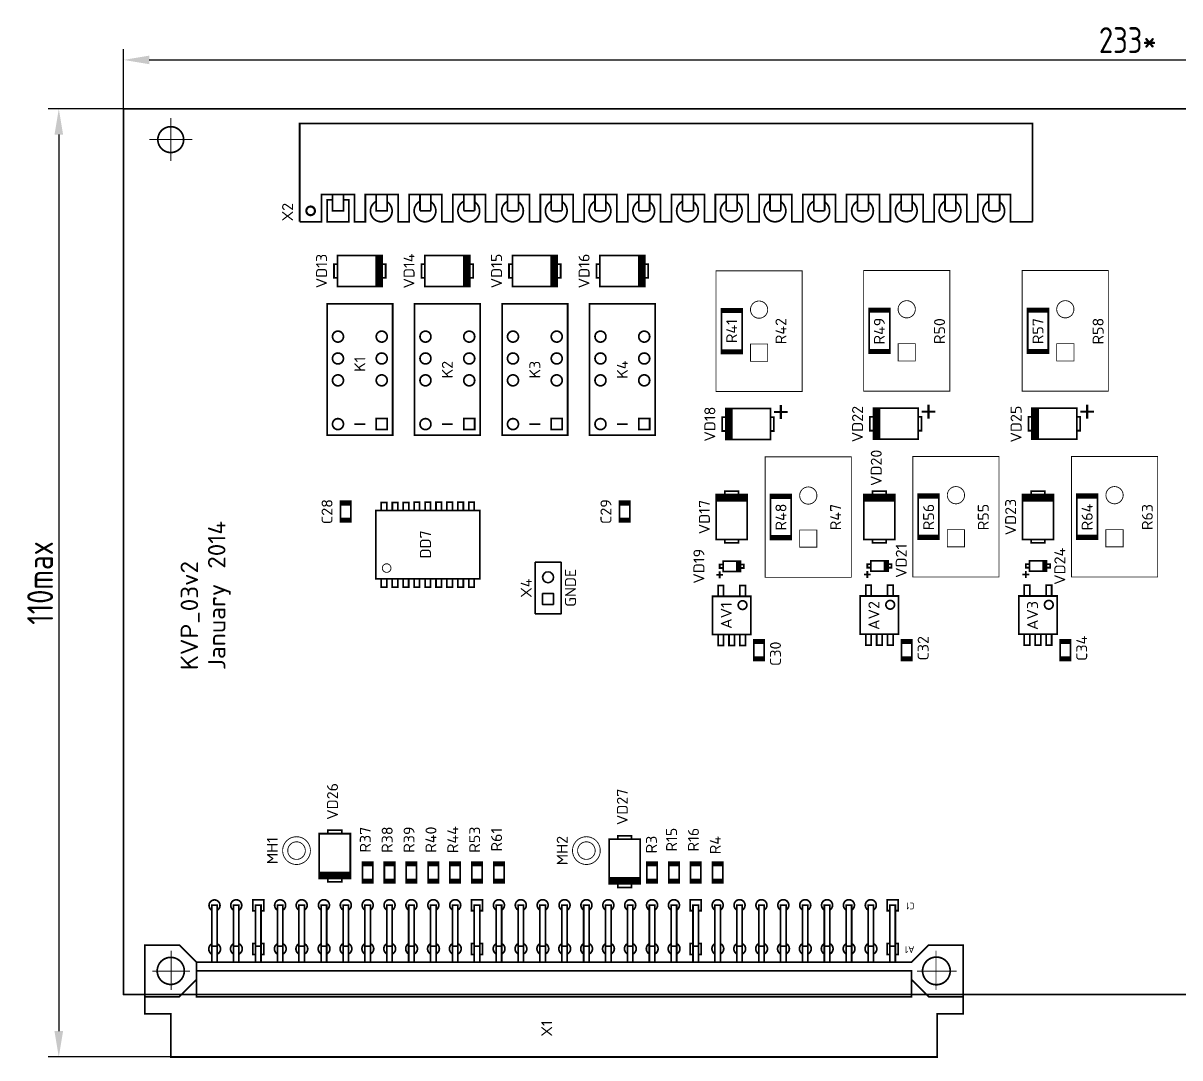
# Model space of a CAD drawing. Header units: millimetres. Extents: x 48 to 829, y 348 to 719.
# Drawn here: x 63.1 to 197.4, y 347.6 to 467.8 of the extents above; entities that cross this region are included whole.
import ezdxf
from ezdxf.enums import TextEntityAlignment as Align

# ---------------------------------------------------------------- set-up
doc = ezdxf.new("R2010")
doc.units = ezdxf.units.MM
doc.layers.add('BOARD', color=173, linetype='Continuous', lineweight=35)
doc.layers.add('TOP', color=7, linetype='Continuous', lineweight=35)
doc.layers.add('РАЗМЕРЫ', color=7, linetype='Continuous')
doc.styles.get("Standard").update_dxf_attribs({"font": 'txt.shx'})
doc.styles.add('ГОСТ 2.304', font='CS_Gost2304.shx')
doc.dimstyles.new('ЕСКД', dxfattribs={"dimscale": 0, "dimtxt": 3, "dimasz": 3, "dimexe": 1.25, "dimexo": 0, "dimtad": 1, "dimtoh": 1, "dimdec": 3, "dimrnd": 0.5, "dimtxsty": 'ГОСТ 2.304', "dimcen": 5, "dimadec": 3, "dimazin": 2, "dimtfac": 0.75, "dimtdec": 4, "dimtmove": 1, "dimatfit": 3, "dimfxl": 1, "dimtolj": 1, "dimarcsym": 0})

# ---------------------------------------------------------------- blocks, each defined once
blk = doc.blocks.new('*D46')
at = {"layer": 'Defpoints', "color": 0}
for p in [(308, 463.49), (74.75, 457.81), (308, 457.81)]:
    blk.add_point(p, dxfattribs=at)
at = {"layer": 'РАЗМЕРЫ', "color": 0, "lineweight": -2}
for p, q in [((74.75, 457.81), (74.75, 464.74)), ((308, 457.81), (308, 464.74)), ((77.75, 463.49), (305, 463.49))]:
    blk.add_line(p, q, dxfattribs=at)
at = {"layer": 'РАЗМЕРЫ', "color": 0}
for points in [[(77.75, 463.99), (77.75, 462.99), (74.75, 463.49)], [(305, 462.99), (305, 463.99), (308, 463.49)]]:
    blk.add_solid(points, dxfattribs=at)
at = {"layer": 'РАЗМЕРЫ', "color": 0, "insert": (191.37, 465.79), "char_height": 3, "attachment_point": 5, "style": 'ГОСТ 2.304'}
blk.add_mtext('\\A1;233*', dxfattribs=at)
blk = doc.blocks.new('*D50')
at = {"layer": 'Defpoints', "color": 0}
for p in [(74.75, 457.81), (67.25, 347.7), (80.25, 347.7)]:
    blk.add_point(p, dxfattribs=at)
at = {"layer": 'РАЗМЕРЫ', "color": 0, "lineweight": -2}
for p, q in [((74.75, 457.81), (66, 457.81)), ((67.25, 454.81), (67.25, 350.7)), ((80.25, 347.7), (66, 347.7))]:
    blk.add_line(p, q, dxfattribs=at)
at = {"layer": 'РАЗМЕРЫ', "color": 0}
for points in [[(67.75, 454.81), (66.75, 454.81), (67.25, 457.81)], [(66.75, 350.7), (67.75, 350.7), (67.25, 347.7)]]:
    blk.add_solid(points, dxfattribs=at)
at = {"layer": 'РАЗМЕРЫ', "color": 0, "insert": (65.08, 402.75), "char_height": 3, "attachment_point": 5, "rotation": 90, "style": 'ГОСТ 2.304'}
blk.add_mtext('\\A1;110max', dxfattribs=at)

msp = doc.modelspace()

# ---------------------------------------------------------------- linework, layer by layer
at = {"layer": 'BOARD'}
msp.add_lwpolyline([(308, 354.936), (74.75, 354.936), (74.75, 457.806), (308, 457.806)], close=True, dxfattribs=at)
at = {"layer": 'TOP'}
for points, const_width in [([(80.25, 451.736), (80.25, 456.736)], 0.1), ([(95.221, 444.691), (95.221, 456.121), (180.311, 456.121), (180.311, 444.691)], 0.2), ([(77.75, 454.236), (82.75, 454.236)], 0.1), ([(180.311, 444.691), (177.771, 444.691), (177.771, 447.866), (173.961, 447.866), (173.961, 444.691), (172.691, 444.691), (172.691, 447.866), (168.881, 447.866), (168.881, 444.691), (167.611, 444.691), (167.611, 447.866), (163.801, 447.866), (163.801, 444.691), (162.531, 444.691), (162.531, 447.866), (158.721, 447.866), (158.721, 444.691), (157.451, 444.691), (157.451, 447.866), (153.641, 447.866), (153.641, 444.691), (152.371, 444.691), (152.371, 447.866), (148.561, 447.866), (148.561, 444.691), (147.291, 444.691), (147.291, 447.866), (143.481, 447.866), (143.481, 444.691), (142.211, 444.691), (142.211, 447.866), (138.401, 447.866), (138.401, 444.691), (137.131, 444.691), (137.131, 447.866), (133.321, 447.866), (133.321, 444.691), (132.051, 444.691), (132.051, 447.866), (128.241, 447.866), (128.241, 444.691), (126.971, 444.691), (126.971, 447.866), (123.161, 447.866), (123.161, 444.691), (121.891, 444.691), (121.891, 447.866), (118.081, 447.866), (118.081, 444.691), (116.811, 444.691), (116.811, 447.866), (113.001, 447.866), (113.001, 444.691), (111.731, 444.691), (111.731, 447.866), (107.921, 447.866), (107.921, 444.691), (106.651, 444.691), (106.651, 447.866), (102.841, 447.866), (102.841, 444.691), (101.571, 444.691), (101.571, 447.866), (97.761, 447.866), (97.761, 444.691), (95.221, 444.691)], 0.2), ([(100.301, 447.231), (100.936, 447.231), (100.936, 444.691), (98.396, 444.691), (98.396, 447.231), (99.031, 447.231)], 0.2), ([(99.031, 447.866), (99.031, 445.961), (100.301, 445.961), (100.301, 447.866)], 0.2), ([(104.111, 447.866), (104.111, 445.961), (105.381, 445.961), (105.381, 447.866)], 0.2), ([(109.188, 447.869), (109.188, 445.964)], 0.2), ([(110.458, 445.964), (110.458, 447.869)], 0.2), ([(114.268, 447.869), (114.268, 445.964)], 0.2), ([(115.538, 445.964), (115.538, 447.869)], 0.2), ([(119.348, 447.869), (119.348, 445.964)], 0.2), ([(120.618, 445.964), (120.618, 447.869)], 0.2), ([(124.428, 447.869), (124.428, 445.964)], 0.2), ([(125.698, 445.964), (125.698, 447.869)], 0.2), ([(129.508, 447.869), (129.508, 445.964)], 0.2), ([(130.778, 445.964), (130.778, 447.869)], 0.2), ([(134.588, 447.869), (134.588, 445.964)], 0.2), ([(135.858, 445.964), (135.858, 447.869)], 0.2), ([(139.668, 447.869), (139.668, 445.964)], 0.2), ([(140.938, 445.964), (140.938, 447.869)], 0.2), ([(144.748, 447.869), (144.748, 445.964)], 0.2), ([(146.018, 445.964), (146.018, 447.869)], 0.2), ([(149.828, 447.869), (149.828, 445.964)], 0.2), ([(151.098, 445.964), (151.098, 447.869)], 0.2), ([(154.908, 447.869), (154.908, 445.964)], 0.2), ([(156.178, 445.964), (156.178, 447.869)], 0.2), ([(159.988, 447.869), (159.988, 445.964)], 0.2), ([(161.258, 445.964), (161.258, 447.869)], 0.2), ([(165.068, 447.869), (165.068, 445.964)], 0.2), ([(166.338, 445.964), (166.338, 447.869)], 0.2), ([(170.148, 447.869), (170.148, 445.964)], 0.2), ([(171.418, 445.964), (171.418, 447.869)], 0.2), ([(175.228, 447.869), (175.228, 445.964)], 0.2), ([(176.498, 445.964), (176.498, 447.869)], 0.2), ([(109.188, 445.964), (110.458, 445.964)], 0.2), ([(114.268, 445.964), (115.538, 445.964)], 0.2), ([(119.348, 445.964), (120.618, 445.964)], 0.2), ([(124.428, 445.964), (125.698, 445.964)], 0.2), ([(129.508, 445.964), (130.778, 445.964)], 0.2), ([(134.588, 445.964), (135.858, 445.964)], 0.2), ([(139.668, 445.964), (140.938, 445.964)], 0.2), ([(144.748, 445.964), (146.018, 445.964)], 0.2), ([(149.828, 445.964), (151.098, 445.964)], 0.2), ([(154.908, 445.964), (156.178, 445.964)], 0.2), ([(159.988, 445.964), (161.258, 445.964)], 0.2), ([(165.068, 445.964), (166.338, 445.964)], 0.2), ([(170.148, 445.964), (171.418, 445.964)], 0.2), ([(175.228, 445.964), (176.498, 445.964)], 0.2), ([(104.806, 440.778), (104.806, 437.174), (99.606, 437.174), (99.606, 440.778), (104.806, 440.778)], 0.2), ([(104.106, 440.778), (104.106, 437.174)], 0.2), ([(104.206, 440.778), (104.206, 437.174)], 0.2), ([(104.306, 440.778), (104.306, 437.174)], 0.2), ([(104.406, 440.778), (104.406, 437.174)], 0.2), ([(104.506, 440.778), (104.506, 437.174)], 0.2), ([(104.606, 440.778), (104.606, 437.174)], 0.2), ([(104.706, 440.778), (104.706, 437.174)], 0.2), ([(114.966, 440.778), (114.966, 437.174), (109.766, 437.174), (109.766, 440.778), (114.966, 440.778)], 0.2), ([(114.266, 440.778), (114.266, 437.174)], 0.2), ([(114.366, 440.778), (114.366, 437.174)], 0.2), ([(114.466, 440.778), (114.466, 437.174)], 0.2), ([(114.566, 440.778), (114.566, 437.174)], 0.2), ([(114.666, 440.778), (114.666, 437.174)], 0.2), ([(114.766, 440.778), (114.766, 437.174)], 0.2), ([(114.866, 440.778), (114.866, 437.174)], 0.2), ([(125.126, 440.778), (125.126, 437.174), (119.926, 437.174), (119.926, 440.778), (125.126, 440.778)], 0.2), ([(124.426, 440.778), (124.426, 437.174)], 0.2), ([(124.526, 440.778), (124.526, 437.174)], 0.2), ([(124.626, 440.778), (124.626, 437.174)], 0.2), ([(124.726, 440.778), (124.726, 437.174)], 0.2), ([(124.826, 440.778), (124.826, 437.174)], 0.2), ([(124.926, 440.778), (124.926, 437.174)], 0.2), ([(125.026, 440.778), (125.026, 437.174)], 0.2), ([(135.286, 440.778), (135.286, 437.174), (130.086, 437.174), (130.086, 440.778), (135.286, 440.778)], 0.2), ([(134.586, 440.778), (134.586, 437.174)], 0.2), ([(134.686, 440.778), (134.686, 437.174)], 0.2), ([(134.786, 440.778), (134.786, 437.174)], 0.2), ([(134.886, 440.778), (134.886, 437.174)], 0.2), ([(134.986, 440.778), (134.986, 437.174)], 0.2), ([(135.086, 440.778), (135.086, 437.174)], 0.2), ([(135.186, 440.778), (135.186, 437.174)], 0.2), ([(99.606, 438.176), (99.206, 438.176), (99.206, 439.776), (99.606, 439.776)], 0.2), ([(104.806, 438.176), (105.206, 438.176), (105.206, 439.776), (104.606, 439.776)], 0.2), ([(109.766, 438.176), (109.366, 438.176), (109.366, 439.776), (109.766, 439.776)], 0.2), ([(114.966, 438.176), (115.366, 438.176), (115.366, 439.776), (114.766, 439.776)], 0.2), ([(119.926, 438.176), (119.526, 438.176), (119.526, 439.776), (119.926, 439.776)], 0.2), ([(125.126, 438.176), (125.526, 438.176), (125.526, 439.776), (124.926, 439.776)], 0.2), ([(130.086, 438.176), (129.686, 438.176), (129.686, 439.776), (130.086, 439.776)], 0.2), ([(135.286, 438.176), (135.686, 438.176), (135.686, 439.776), (135.086, 439.776)], 0.2), ([(143.561, 424.991), (143.561, 438.991), (153.561, 438.991), (153.561, 424.991), (143.561, 424.991)], 0.1), ([(160.706, 425.031), (160.706, 439.031), (170.706, 439.031), (170.706, 425.031), (160.706, 425.031)], 0.1), ([(179.121, 425.031), (179.121, 439.031), (189.121, 439.031), (189.121, 425.031), (179.121, 425.031)], 0.1), ([(106.016, 419.926), (98.396, 419.926), (98.396, 435.166), (106.016, 435.166), (106.016, 419.926)], 0.2), ([(116.176, 419.926), (108.556, 419.926), (108.556, 435.166), (116.176, 435.166), (116.176, 419.926)], 0.2), ([(126.336, 419.926), (118.716, 419.926), (118.716, 435.166), (126.336, 435.166), (126.336, 419.926)], 0.2), ([(136.496, 419.926), (128.876, 419.926), (128.876, 435.166), (136.496, 435.166), (136.496, 419.926)], 0.2), ([(146.586, 434.591), (144.186, 434.591), (144.186, 429.391), (146.586, 429.391), (146.586, 434.591)], 0.2), ([(144.186, 434.391), (146.586, 434.391)], 0.2), ([(144.186, 434.191), (146.586, 434.191)], 0.2), ([(163.731, 434.631), (161.331, 434.631), (161.331, 429.431), (163.731, 429.431), (163.731, 434.631)], 0.2), ([(161.331, 434.431), (163.731, 434.431)], 0.2), ([(161.331, 434.231), (163.731, 434.231)], 0.2), ([(182.146, 434.631), (179.746, 434.631), (179.746, 429.431), (182.146, 429.431), (182.146, 434.631)], 0.2), ([(179.746, 434.431), (182.146, 434.431)], 0.2), ([(179.746, 434.231), (182.146, 434.231)], 0.2), ([(144.186, 429.791), (146.586, 429.791)], 0.2), ([(147.561, 428.491), (147.561, 430.491), (149.561, 430.491), (149.561, 428.491), (147.561, 428.491)], 0.1), ([(161.331, 429.831), (163.731, 429.831)], 0.2), ([(164.706, 428.531), (164.706, 430.531), (166.706, 430.531), (166.706, 428.531), (164.706, 428.531)], 0.1), ([(179.746, 429.831), (182.146, 429.831)], 0.2), ([(183.121, 428.531), (183.121, 430.531), (185.121, 430.531), (185.121, 428.531), (183.121, 428.531)], 0.1), ([(144.186, 429.591), (146.586, 429.591)], 0.2), ([(161.331, 429.631), (163.731, 429.631)], 0.2), ([(179.746, 429.631), (182.146, 429.631)], 0.2), ([(144.691, 419.394), (144.691, 422.998), (149.891, 422.998), (149.891, 419.394), (144.691, 419.394)], 0.2), ([(144.791, 419.394), (144.791, 422.998)], 0.2), ([(144.891, 419.394), (144.891, 422.998)], 0.2), ([(144.991, 419.394), (144.991, 422.998)], 0.2), ([(145.091, 419.394), (145.091, 422.998)], 0.2), ([(145.191, 419.394), (145.191, 422.998)], 0.2), ([(145.291, 419.394), (145.291, 422.998)], 0.2), ([(145.391, 419.394), (145.391, 422.998)], 0.2), ([(151.091, 423.396), (151.091, 421.796)], 0.25), ([(161.836, 419.434), (161.836, 423.038), (167.036, 423.038), (167.036, 419.434), (161.836, 419.434)], 0.2), ([(161.936, 419.434), (161.936, 423.038)], 0.2), ([(162.036, 419.434), (162.036, 423.038)], 0.2), ([(162.136, 419.434), (162.136, 423.038)], 0.2), ([(162.236, 419.434), (162.236, 423.038)], 0.2), ([(162.336, 419.434), (162.336, 423.038)], 0.2), ([(162.436, 419.434), (162.436, 423.038)], 0.2), ([(162.536, 419.434), (162.536, 423.038)], 0.2), ([(168.236, 423.436), (168.236, 421.836)], 0.25), ([(180.251, 419.434), (180.251, 423.038), (185.451, 423.038), (185.451, 419.434), (180.251, 419.434)], 0.2), ([(180.351, 419.434), (180.351, 423.038)], 0.2), ([(180.451, 419.434), (180.451, 423.038)], 0.2), ([(180.551, 419.434), (180.551, 423.038)], 0.2), ([(180.651, 419.434), (180.651, 423.038)], 0.2), ([(180.751, 419.434), (180.751, 423.038)], 0.2), ([(180.851, 419.434), (180.851, 423.038)], 0.2), ([(180.951, 419.434), (180.951, 423.038)], 0.2), ([(186.651, 423.436), (186.651, 421.836)], 0.25), ([(105.381, 420.561), (104.111, 420.561), (104.111, 421.831), (105.381, 421.831), (105.381, 420.561)], 0.2), ([(115.541, 420.561), (114.271, 420.561), (114.271, 421.831), (115.541, 421.831), (115.541, 420.561)], 0.2), ([(125.701, 420.561), (124.431, 420.561), (124.431, 421.831), (125.701, 421.831), (125.701, 420.561)], 0.2), ([(135.861, 420.561), (134.591, 420.561), (134.591, 421.831), (135.861, 421.831), (135.861, 420.561)], 0.2), ([(144.691, 421.996), (144.291, 421.996), (144.291, 420.396), (144.691, 420.396)], 0.2), ([(149.891, 421.996), (150.291, 421.996), (150.291, 420.396), (149.891, 420.396)], 0.2), ([(150.291, 422.596), (151.891, 422.596)], 0.25), ([(161.836, 422.036), (161.436, 422.036), (161.436, 420.436), (161.836, 420.436)], 0.2), ([(167.036, 422.036), (167.436, 422.036), (167.436, 420.436), (167.036, 420.436)], 0.2), ([(167.436, 422.636), (169.036, 422.636)], 0.25), ([(180.251, 422.036), (179.851, 422.036), (179.851, 420.436), (180.251, 420.436)], 0.2), ([(185.451, 422.036), (185.851, 422.036), (185.851, 420.436), (185.451, 420.436)], 0.2), ([(185.851, 422.636), (187.451, 422.636)], 0.25), ([(102.841, 421.196), (101.571, 421.196)], 0.2), ([(113.001, 421.196), (111.731, 421.196)], 0.2), ([(123.161, 421.196), (121.891, 421.196)], 0.2), ([(133.321, 421.196), (132.051, 421.196)], 0.2), ([(149.276, 403.401), (149.276, 417.401), (159.276, 417.401), (159.276, 403.401), (149.276, 403.401)], 0.1), ([(166.421, 403.441), (166.421, 417.441), (176.421, 417.441), (176.421, 403.441), (166.421, 403.441)], 0.1), ([(184.836, 403.441), (184.836, 417.441), (194.836, 417.441), (194.836, 403.441), (184.836, 403.441)], 0.1), ([(143.584, 413.001), (147.188, 413.001), (147.188, 407.801), (143.584, 407.801), (143.584, 413.001)], 0.2), ([(143.584, 412.901), (147.188, 412.901)], 0.2), ([(143.584, 412.801), (147.188, 412.801)], 0.2), ([(143.584, 412.701), (147.188, 412.701)], 0.2), ([(143.584, 412.601), (147.188, 412.601)], 0.2), ([(143.584, 412.501), (147.188, 412.501)], 0.2), ([(143.584, 412.401), (147.188, 412.401)], 0.2), ([(143.584, 412.301), (147.188, 412.301)], 0.2), ([(146.186, 413.001), (146.186, 413.401), (144.586, 413.401), (144.586, 412.801)], 0.2), ([(152.301, 413.001), (149.901, 413.001), (149.901, 407.801), (152.301, 407.801), (152.301, 413.001)], 0.2), ([(149.901, 412.801), (152.301, 412.801)], 0.2), ([(149.901, 412.601), (152.301, 412.601)], 0.2), ([(160.729, 413.001), (164.333, 413.001), (164.333, 407.801), (160.729, 407.801), (160.729, 413.001)], 0.2), ([(160.729, 412.901), (164.333, 412.901)], 0.2), ([(160.729, 412.801), (164.333, 412.801)], 0.2), ([(160.729, 412.701), (164.333, 412.701)], 0.2), ([(160.729, 412.601), (164.333, 412.601)], 0.2), ([(160.729, 412.501), (164.333, 412.501)], 0.2), ([(160.729, 412.401), (164.333, 412.401)], 0.2), ([(160.729, 412.301), (164.333, 412.301)], 0.2), ([(163.331, 413.001), (163.331, 413.401), (161.731, 413.401), (161.731, 412.801)], 0.2), ([(169.446, 413.041), (167.046, 413.041), (167.046, 407.841), (169.446, 407.841), (169.446, 413.041)], 0.2), ([(167.046, 412.841), (169.446, 412.841)], 0.2), ([(167.046, 412.641), (169.446, 412.641)], 0.2), ([(179.144, 413.001), (182.748, 413.001), (182.748, 407.801), (179.144, 407.801), (179.144, 413.001)], 0.2), ([(179.144, 412.901), (182.748, 412.901)], 0.2), ([(179.144, 412.801), (182.748, 412.801)], 0.2), ([(179.144, 412.701), (182.748, 412.701)], 0.2), ([(179.144, 412.601), (182.748, 412.601)], 0.2), ([(179.144, 412.501), (182.748, 412.501)], 0.2), ([(179.144, 412.401), (182.748, 412.401)], 0.2), ([(179.144, 412.301), (182.748, 412.301)], 0.2), ([(181.746, 413.001), (181.746, 413.401), (180.146, 413.401), (180.146, 412.801)], 0.2), ([(187.861, 413.041), (185.461, 413.041), (185.461, 407.841), (187.861, 407.841), (187.861, 413.041)], 0.2), ([(185.461, 412.841), (187.861, 412.841)], 0.2), ([(185.461, 412.641), (187.861, 412.641)], 0.2), ([(99.97, 412.236), (101.17, 412.236), (101.17, 409.836), (99.97, 409.836), (99.97, 412.236)], 0.2), ([(101.17, 412.036), (99.97, 412.036)], 0.2), ([(99.97, 411.836), (101.17, 411.836)], 0.2), ([(105.333, 403.211), (105.333, 402.258), (104.697, 402.258), (104.697, 403.211), (104.063, 403.211), (104.063, 411.148), (116.127, 411.148), (116.127, 403.211), (104.063, 403.211)], 0.2), ([(104.697, 411.148), (104.697, 412.101), (105.333, 412.101), (105.333, 411.148)], 0.2), ([(105.978, 411.154), (105.978, 412.107), (106.613, 412.107), (106.613, 411.154)], 0.2), ([(107.248, 411.154), (107.248, 412.107), (107.883, 412.107), (107.883, 411.154)], 0.2), ([(108.509, 411.165), (108.509, 412.118), (109.145, 412.118), (109.145, 411.165)], 0.2), ([(109.779, 411.165), (109.779, 412.118), (110.415, 412.118), (110.415, 411.165)], 0.2), ([(111.049, 411.165), (111.049, 412.118), (111.685, 412.118), (111.685, 411.165)], 0.2), ([(112.319, 411.165), (112.319, 412.118), (112.955, 412.118), (112.955, 411.165)], 0.2), ([(113.589, 411.165), (113.589, 412.118), (114.225, 412.118), (114.225, 411.165)], 0.2), ([(114.859, 411.165), (114.859, 412.118), (115.495, 412.118), (115.495, 411.165)], 0.2), ([(132.355, 412.236), (133.555, 412.236), (133.555, 409.836), (132.355, 409.836), (132.355, 412.236)], 0.2), ([(133.555, 412.036), (132.355, 412.036)], 0.2), ([(132.355, 411.836), (133.555, 411.836)], 0.2), ([(101.17, 410.236), (99.97, 410.236)], 0.2), ([(101.17, 410.036), (99.97, 410.036)], 0.2), ([(133.555, 410.236), (132.355, 410.236)], 0.2), ([(133.555, 410.036), (132.355, 410.036)], 0.2), ([(153.276, 406.901), (153.276, 408.901), (155.276, 408.901), (155.276, 406.901), (153.276, 406.901)], 0.1), ([(167.046, 408.241), (169.446, 408.241)], 0.2), ([(170.421, 406.941), (170.421, 408.941), (172.421, 408.941), (172.421, 406.941), (170.421, 406.941)], 0.1), ([(185.461, 408.241), (187.861, 408.241)], 0.2), ([(188.836, 406.941), (188.836, 408.941), (190.836, 408.941), (190.836, 406.941), (188.836, 406.941)], 0.1), ([(146.186, 407.801), (146.186, 407.401), (144.586, 407.401), (144.586, 407.801)], 0.2), ([(149.901, 408.201), (152.301, 408.201)], 0.2), ([(149.901, 408.001), (152.301, 408.001)], 0.2), ([(163.331, 407.801), (163.331, 407.401), (161.731, 407.401), (161.731, 407.801)], 0.2), ([(167.046, 408.041), (169.446, 408.041)], 0.2), ([(181.746, 407.801), (181.746, 407.401), (180.146, 407.401), (180.146, 407.801)], 0.2), ([(185.461, 408.041), (187.861, 408.041)], 0.2), ([(144.386, 404.486), (143.986, 404.486), (143.986, 404.886), (144.386, 404.886)], 0.2), ([(146.386, 405.286), (146.386, 404.086), (144.386, 404.086), (144.386, 405.286), (146.386, 405.286)], 0.2), ([(145.986, 404.086), (145.986, 405.286)], 0.2), ([(146.186, 404.086), (146.186, 405.286)], 0.2), ([(146.386, 404.486), (146.786, 404.486), (146.786, 404.886), (146.386, 404.886)], 0.2), ([(161.531, 404.526), (161.131, 404.526), (161.131, 404.926), (161.531, 404.926)], 0.2), ([(163.531, 405.326), (163.531, 404.126), (161.531, 404.126), (161.531, 405.326), (163.531, 405.326)], 0.2), ([(163.131, 404.126), (163.131, 405.326)], 0.2), ([(163.331, 404.126), (163.331, 405.326)], 0.2), ([(163.531, 404.526), (163.931, 404.526), (163.931, 404.926), (163.531, 404.926)], 0.2), ([(179.946, 404.526), (179.546, 404.526), (179.546, 404.926), (179.946, 404.926)], 0.2), ([(181.946, 405.326), (181.946, 404.126), (179.946, 404.126), (179.946, 405.326), (181.946, 405.326)], 0.2), ([(181.546, 404.126), (181.546, 405.326)], 0.2), ([(181.746, 404.126), (181.746, 405.326)], 0.2), ([(181.946, 404.526), (182.346, 404.526), (182.346, 404.926), (181.946, 404.926)], 0.2), ([(105.967, 403.211), (105.967, 402.258), (106.603, 402.258), (106.603, 403.211)], 0.2), ([(107.237, 403.211), (107.237, 402.258), (107.873, 402.258), (107.873, 403.211)], 0.2), ([(108.507, 403.211), (108.507, 402.258), (109.143, 402.258), (109.143, 403.211)], 0.2), ([(109.777, 403.211), (109.777, 402.258), (110.413, 402.258), (110.413, 403.211)], 0.2), ([(111.047, 403.211), (111.047, 402.258), (111.683, 402.258), (111.683, 403.211)], 0.2), ([(112.317, 403.211), (112.317, 402.258), (112.953, 402.258), (112.953, 403.211)], 0.2), ([(113.587, 403.211), (113.587, 402.258), (114.223, 402.258), (114.223, 403.211)], 0.2), ([(114.857, 403.211), (114.857, 402.258), (115.493, 402.258), (115.493, 403.211)], 0.2), ([(143.586, 403.686), (144.386, 403.686)], 0.2), ([(143.986, 403.286), (143.986, 404.086)], 0.2), ([(160.731, 403.726), (161.531, 403.726)], 0.2), ([(161.131, 403.326), (161.131, 404.126)], 0.2), ([(179.146, 403.726), (179.946, 403.726)], 0.2), ([(179.546, 403.326), (179.546, 404.126)], 0.2), ([(144.434, 401.193), (144.434, 402.463), (143.798, 402.463), (143.798, 401.193)], 0.2), ([(146.974, 401.193), (146.974, 402.463), (146.338, 402.463), (146.338, 401.193)], 0.2), ([(161.579, 401.233), (161.579, 402.503), (160.943, 402.503), (160.943, 401.233)], 0.2), ([(164.119, 401.233), (164.119, 402.503), (163.483, 402.503), (163.483, 401.233)], 0.2), ([(179.994, 401.233), (179.994, 402.503), (179.358, 402.503), (179.358, 401.233)], 0.2), ([(182.534, 401.233), (182.534, 402.503), (181.898, 402.503), (181.898, 401.233)], 0.2), ([(147.608, 401.193), (147.608, 396.749), (143.164, 396.749), (143.164, 401.193), (147.608, 401.193)], 0.2), ([(164.753, 401.233), (164.753, 396.789), (160.309, 396.789), (160.309, 401.233), (164.753, 401.233)], 0.2), ([(183.168, 401.233), (183.168, 396.789), (178.724, 396.789), (178.724, 401.233), (183.168, 401.233)], 0.2), ([(144.434, 396.749), (144.434, 395.479), (143.798, 395.479), (143.798, 396.749)], 0.2), ([(145.704, 396.749), (145.704, 395.479), (145.068, 395.479), (145.068, 396.749)], 0.2), ([(146.974, 396.749), (146.974, 395.479), (146.338, 395.479), (146.338, 396.749)], 0.2), ([(147.961, 396.146), (149.161, 396.146), (149.161, 393.746), (147.961, 393.746), (147.961, 396.146)], 0.2), ([(161.579, 396.789), (161.579, 395.519), (160.943, 395.519), (160.943, 396.789)], 0.2), ([(162.849, 396.789), (162.849, 395.519), (162.213, 395.519), (162.213, 396.789)], 0.2), ([(164.119, 396.789), (164.119, 395.519), (163.483, 395.519), (163.483, 396.789)], 0.2), ([(165.106, 396.146), (166.306, 396.146), (166.306, 393.746), (165.106, 393.746), (165.106, 396.146)], 0.2), ([(179.994, 396.789), (179.994, 395.519), (179.358, 395.519), (179.358, 396.789)], 0.2), ([(181.264, 396.789), (181.264, 395.519), (180.628, 395.519), (180.628, 396.789)], 0.2), ([(182.534, 396.789), (182.534, 395.519), (181.898, 395.519), (181.898, 396.789)], 0.2), ([(183.521, 396.146), (184.721, 396.146), (184.721, 393.746), (183.521, 393.746), (183.521, 396.146)], 0.2), ([(149.161, 395.946), (147.961, 395.946)], 0.2), ([(147.961, 395.746), (149.161, 395.746)], 0.2), ([(166.306, 395.946), (165.106, 395.946)], 0.2), ([(165.106, 395.746), (166.306, 395.746)], 0.2), ([(184.721, 395.946), (183.521, 395.946)], 0.2), ([(183.521, 395.746), (184.721, 395.746)], 0.2), ([(149.161, 394.146), (147.961, 394.146)], 0.2), ([(149.161, 393.946), (147.961, 393.946)], 0.2), ([(166.306, 394.146), (165.106, 394.146)], 0.2), ([(166.306, 393.946), (165.106, 393.946)], 0.2), ([(184.721, 394.146), (183.521, 394.146)], 0.2), ([(184.721, 393.946), (183.521, 393.946)], 0.2), ([(101.102, 368.431), (97.498, 368.431), (97.498, 373.631), (101.102, 373.631), (101.102, 368.431)], 0.2), ([(98.5, 373.631), (98.5, 374.031), (100.1, 374.031), (100.1, 373.631)], 0.2), ([(132.155, 372.996), (132.155, 373.396), (133.755, 373.396), (133.755, 372.996)], 0.2), ([(134.757, 367.796), (131.153, 367.796), (131.153, 372.996), (134.757, 372.996), (134.757, 367.796)], 0.2), ([(103.71, 370.326), (102.51, 370.326), (102.51, 367.926), (103.71, 367.926), (103.71, 370.326)], 0.2), ([(102.51, 370.126), (103.71, 370.126)], 0.2), ([(102.51, 369.926), (103.71, 369.926)], 0.2), ([(106.25, 370.326), (105.05, 370.326), (105.05, 367.926), (106.25, 367.926), (106.25, 370.326)], 0.2), ([(105.05, 370.126), (106.25, 370.126)], 0.2), ([(105.05, 369.926), (106.25, 369.926)], 0.2), ([(108.79, 370.326), (107.59, 370.326), (107.59, 367.926), (108.79, 367.926), (108.79, 370.326)], 0.2), ([(107.59, 370.126), (108.79, 370.126)], 0.2), ([(107.59, 369.926), (108.79, 369.926)], 0.2), ([(111.33, 370.326), (110.13, 370.326), (110.13, 367.926), (111.33, 367.926), (111.33, 370.326)], 0.2), ([(110.13, 370.126), (111.33, 370.126)], 0.2), ([(110.13, 369.926), (111.33, 369.926)], 0.2), ([(113.87, 370.326), (112.67, 370.326), (112.67, 367.926), (113.87, 367.926), (113.87, 370.326)], 0.2), ([(112.67, 370.126), (113.87, 370.126)], 0.2), ([(112.67, 369.926), (113.87, 369.926)], 0.2), ([(116.41, 370.326), (115.21, 370.326), (115.21, 367.926), (116.41, 367.926), (116.41, 370.326)], 0.2), ([(115.21, 370.126), (116.41, 370.126)], 0.2), ([(115.21, 369.926), (116.41, 369.926)], 0.2), ([(118.95, 370.326), (117.75, 370.326), (117.75, 367.926), (118.95, 367.926), (118.95, 370.326)], 0.2), ([(117.75, 370.126), (118.95, 370.126)], 0.2), ([(117.75, 369.926), (118.95, 369.926)], 0.2), ([(136.73, 370.326), (135.53, 370.326), (135.53, 367.926), (136.73, 367.926), (136.73, 370.326)], 0.2), ([(135.53, 370.126), (136.73, 370.126)], 0.2), ([(135.53, 369.926), (136.73, 369.926)], 0.2), ([(139.27, 370.326), (138.07, 370.326), (138.07, 367.926), (139.27, 367.926), (139.27, 370.326)], 0.2), ([(138.07, 370.126), (139.27, 370.126)], 0.2), ([(138.07, 369.926), (139.27, 369.926)], 0.2), ([(141.81, 370.326), (140.61, 370.326), (140.61, 367.926), (141.81, 367.926), (141.81, 370.326)], 0.2), ([(140.61, 370.126), (141.81, 370.126)], 0.2), ([(140.61, 369.926), (141.81, 369.926)], 0.2), ([(144.35, 370.326), (143.15, 370.326), (143.15, 367.926), (144.35, 367.926), (144.35, 370.326)], 0.2), ([(143.15, 370.126), (144.35, 370.126)], 0.2), ([(143.15, 369.926), (144.35, 369.926)], 0.2), ([(101.102, 369.131), (97.498, 369.131)], 0.2), ([(101.102, 369.031), (97.498, 369.031)], 0.2), ([(101.102, 368.931), (97.498, 368.931)], 0.2), ([(101.102, 368.831), (97.498, 368.831)], 0.2), ([(101.102, 368.731), (97.498, 368.731)], 0.2), ([(101.102, 368.631), (97.498, 368.631)], 0.2), ([(101.102, 368.531), (97.498, 368.531)], 0.2), ([(98.5, 368.431), (98.5, 368.031), (100.1, 368.031), (100.1, 368.631)], 0.2), ([(102.51, 368.326), (103.71, 368.326)], 0.2), ([(102.51, 368.126), (103.71, 368.126)], 0.2), ([(105.05, 368.326), (106.25, 368.326)], 0.2), ([(105.05, 368.126), (106.25, 368.126)], 0.2), ([(107.59, 368.326), (108.79, 368.326)], 0.2), ([(107.59, 368.126), (108.79, 368.126)], 0.2), ([(110.13, 368.326), (111.33, 368.326)], 0.2), ([(110.13, 368.126), (111.33, 368.126)], 0.2), ([(112.67, 368.326), (113.87, 368.326)], 0.2), ([(112.67, 368.126), (113.87, 368.126)], 0.2), ([(115.21, 368.326), (116.41, 368.326)], 0.2), ([(115.21, 368.126), (116.41, 368.126)], 0.2), ([(117.75, 368.326), (118.95, 368.326)], 0.2), ([(117.75, 368.126), (118.95, 368.126)], 0.2), ([(134.757, 368.496), (131.153, 368.496)], 0.2), ([(134.757, 368.396), (131.153, 368.396)], 0.2), ([(134.757, 368.296), (131.153, 368.296)], 0.2), ([(134.757, 368.196), (131.153, 368.196)], 0.2), ([(134.757, 368.096), (131.153, 368.096)], 0.2), ([(134.757, 367.996), (131.153, 367.996)], 0.2), ([(132.155, 367.796), (132.155, 367.396), (133.755, 367.396), (133.755, 367.996)], 0.2), ([(135.53, 368.326), (136.73, 368.326)], 0.2), ([(135.53, 368.126), (136.73, 368.126)], 0.2), ([(138.07, 368.326), (139.27, 368.326)], 0.2), ([(138.07, 368.126), (139.27, 368.126)], 0.2), ([(140.61, 368.326), (141.81, 368.326)], 0.2), ([(140.61, 368.126), (141.81, 368.126)], 0.2), ([(143.15, 368.326), (144.35, 368.326)], 0.2), ([(143.15, 368.126), (144.35, 368.126)], 0.2), ([(134.757, 367.896), (131.153, 367.896)], 0.2), ([(85.012, 358.649), (85.012, 365.316), (85.648, 365.316), (85.648, 358.649)], 0.2), ([(87.536, 358.664), (87.536, 365.332), (88.171, 365.332), (88.171, 358.664)], 0.2), ([(90.092, 364.681), (89.775, 364.681), (89.775, 365.951), (91.045, 365.951), (91.045, 364.681), (90.728, 364.681)], 0.2), ([(90.092, 358.649), (90.092, 365.316), (90.728, 365.316), (90.728, 358.649)], 0.2), ([(92.636, 358.664), (92.636, 365.332), (93.271, 365.332), (93.271, 358.664)], 0.2), ([(95.136, 358.664), (95.136, 365.332), (95.771, 365.332), (95.771, 358.664)], 0.2), ([(97.718, 358.677), (97.718, 365.344), (98.353, 365.344), (98.353, 358.677)], 0.2), ([(100.258, 358.677), (100.258, 365.344), (100.893, 365.344), (100.893, 358.677)], 0.2), ([(102.798, 358.677), (102.798, 365.344), (103.433, 365.344), (103.433, 358.677)], 0.2), ([(105.338, 358.677), (105.338, 365.344), (105.973, 365.344), (105.973, 358.677)], 0.2), ([(107.878, 358.677), (107.878, 365.344), (108.513, 365.344), (108.513, 358.677)], 0.2), ([(110.418, 358.677), (110.418, 365.344), (111.053, 365.344), (111.053, 358.677)], 0.2), ([(112.958, 358.677), (112.958, 365.344), (113.593, 365.344), (113.593, 358.677)], 0.2), ([(115.49, 364.691), (115.173, 364.691), (115.173, 365.961), (116.443, 365.961), (116.443, 364.691), (116.125, 364.691)], 0.2), ([(115.49, 358.658), (115.49, 365.325), (116.125, 365.325), (116.125, 358.658)], 0.2), ([(118.038, 358.677), (118.038, 365.344), (118.673, 365.344), (118.673, 358.677)], 0.2), ([(120.578, 358.677), (120.578, 365.344), (121.213, 365.344), (121.213, 358.677)], 0.2), ([(123.118, 358.677), (123.118, 365.344), (123.753, 365.344), (123.753, 358.677)], 0.2), ([(125.658, 358.677), (125.658, 365.344), (126.293, 365.344), (126.293, 358.677)], 0.2), ([(128.198, 358.677), (128.198, 365.344), (128.833, 365.344), (128.833, 358.677)], 0.2), ([(130.738, 358.677), (130.738, 365.344), (131.373, 365.344), (131.373, 358.677)], 0.2), ([(133.278, 358.677), (133.278, 365.344), (133.913, 365.344), (133.913, 358.677)], 0.2), ([(135.818, 358.677), (135.818, 365.344), (136.453, 365.344), (136.453, 358.677)], 0.2), ([(138.358, 358.677), (138.358, 365.344), (138.993, 365.344), (138.993, 358.677)], 0.2), ([(140.89, 364.691), (140.573, 364.691), (140.573, 365.961), (141.843, 365.961), (141.843, 364.691), (141.525, 364.691)], 0.2), ([(140.89, 358.658), (140.89, 365.325), (141.525, 365.325), (141.525, 358.658)], 0.2), ([(143.438, 358.677), (143.438, 365.344), (144.073, 365.344), (144.073, 358.677)], 0.2), ([(145.978, 358.677), (145.978, 365.344), (146.613, 365.344), (146.613, 358.677)], 0.2), ([(148.518, 358.677), (148.518, 365.344), (149.153, 365.344), (149.153, 358.677)], 0.2), ([(151.058, 358.677), (151.058, 365.344), (151.693, 365.344), (151.693, 358.677)], 0.2), ([(153.598, 358.677), (153.598, 365.344), (154.233, 365.344), (154.233, 358.677)], 0.2), ([(156.138, 358.677), (156.138, 365.344), (156.773, 365.344), (156.773, 358.677)], 0.2), ([(158.678, 358.677), (158.678, 365.344), (159.313, 365.344), (159.313, 358.677)], 0.2), ([(161.218, 358.677), (161.218, 365.344), (161.853, 365.344), (161.853, 358.677)], 0.2), ([(163.75, 364.691), (163.433, 364.691), (163.433, 365.961), (164.703, 365.961), (164.703, 364.691), (164.385, 364.691)], 0.2), ([(163.75, 358.658), (163.75, 365.325), (164.385, 365.325), (164.385, 358.658)], 0.2), ([(165.25, 347.696), (80.25, 347.696), (80.25, 352.696), (77.25, 352.696), (77.25, 360.696), (81.25, 360.696), (83.25, 358.696), (166.25, 358.696), (168.25, 360.696), (172.25, 360.696), (172.25, 352.696), (169.25, 352.696), (169.25, 347.696), (165.25, 347.696)], 0.2), ([(80.3, 355.461), (80.3, 360.061)], 0.1), ([(85.012, 360.553), (85.648, 360.553)], 0.2), ([(87.552, 360.553), (88.188, 360.553)], 0.2), ([(90.092, 359.601), (89.775, 359.601), (89.775, 360.871), (90.092, 360.871)], 0.2), ([(90.092, 360.553), (90.728, 360.553)], 0.2), ([(90.728, 359.601), (91.045, 359.601), (91.045, 360.871), (90.728, 360.871)], 0.2), ([(92.632, 360.553), (93.268, 360.553)], 0.2), ([(95.172, 360.553), (95.808, 360.553)], 0.2), ([(97.712, 360.553), (98.348, 360.553)], 0.2), ([(100.252, 360.553), (100.888, 360.553)], 0.2), ([(102.792, 360.553), (103.428, 360.553)], 0.2), ([(105.332, 360.553), (105.968, 360.553)], 0.2), ([(107.872, 360.553), (108.508, 360.553)], 0.2), ([(110.412, 360.553), (111.048, 360.553)], 0.2), ([(112.952, 360.553), (113.588, 360.553)], 0.2), ([(115.49, 359.611), (115.173, 359.611), (115.173, 360.881), (115.49, 360.881)], 0.2), ([(115.49, 360.563), (116.125, 360.563)], 0.2), ([(116.125, 359.611), (116.443, 359.611), (116.443, 360.881), (116.125, 360.881)], 0.2), ([(118.032, 360.553), (118.668, 360.553)], 0.2), ([(120.572, 360.553), (121.208, 360.553)], 0.2), ([(123.112, 360.553), (123.748, 360.553)], 0.2), ([(125.652, 360.553), (126.288, 360.553)], 0.2), ([(128.192, 360.553), (128.828, 360.553)], 0.2), ([(130.732, 360.553), (131.368, 360.553)], 0.2), ([(133.272, 360.553), (133.908, 360.553)], 0.2), ([(135.812, 360.553), (136.448, 360.553)], 0.2), ([(138.352, 360.553), (138.988, 360.553)], 0.2), ([(140.89, 359.611), (140.573, 359.611), (140.573, 360.881), (140.89, 360.881)], 0.2), ([(140.89, 360.563), (141.525, 360.563)], 0.2), ([(141.525, 359.611), (141.843, 359.611), (141.843, 360.881), (141.525, 360.881)], 0.2), ([(145.972, 360.553), (146.608, 360.553)], 0.2), ([(148.512, 360.553), (149.148, 360.553)], 0.2), ([(151.052, 360.553), (151.688, 360.553)], 0.2), ([(153.592, 360.553), (154.228, 360.553)], 0.2), ([(156.132, 360.553), (156.768, 360.553)], 0.2), ([(158.672, 360.553), (159.308, 360.553)], 0.2), ([(161.212, 360.553), (161.848, 360.553)], 0.2), ([(163.75, 359.611), (163.433, 359.611), (163.433, 360.881), (163.75, 360.881)], 0.2), ([(163.75, 360.563), (164.385, 360.563)], 0.2), ([(164.385, 359.611), (164.703, 359.611), (164.703, 360.881), (164.385, 360.881)], 0.2), ([(169.1, 355.461), (169.1, 360.061)], 0.1), ([(83.25, 357.696), (166.25, 357.696), (166.25, 354.696), (83.25, 354.696), (83.25, 358.696)], 0.2), ([(78.1, 357.661), (82.5, 357.661)], 0.1), ([(166.9, 357.661), (171.5, 357.661)], 0.1), ([(83.25, 356.696), (81.25, 354.696), (77.25, 354.696)], 0.2), ([(166.25, 356.696), (168.25, 354.696), (172.25, 354.696)], 0.2)]:
    msp.add_lwpolyline(points, dxfattribs=dict(at, const_width=const_width))
for points, const_width in [([(80.25, 455.736, 1), (80.25, 452.736, 1), (80.25, 455.736)], 0.2), ([(96.491, 446.086, 1), (96.491, 445.836, 1), (96.491, 446.086)], 1), ([(104.102, 447.056, 3.654356), (105.381, 447)], 0.2), ([(109.179, 447.059, 3.654339), (110.458, 447.003)], 0.2), ([(114.259, 447.059, 3.654339), (115.538, 447.003)], 0.2), ([(119.339, 447.059, 3.654339), (120.618, 447.003)], 0.2), ([(124.419, 447.059, 3.654339), (125.698, 447.003)], 0.2), ([(129.499, 447.059, 3.654339), (130.778, 447.003)], 0.2), ([(134.579, 447.059, 3.654339), (135.858, 447.003)], 0.2), ([(139.659, 447.059, 3.654339), (140.938, 447.003)], 0.2), ([(144.739, 447.059, 3.654339), (146.018, 447.003)], 0.2), ([(149.819, 447.059, 3.654339), (151.098, 447.003)], 0.2), ([(154.899, 447.059, 3.654339), (156.178, 447.003)], 0.2), ([(159.979, 447.059, 3.654339), (161.258, 447.003)], 0.2), ([(165.059, 447.059, 3.654339), (166.338, 447.003)], 0.2), ([(170.139, 447.059, 3.654339), (171.418, 447.003)], 0.2), ([(175.219, 447.059, 3.654339), (176.498, 447.003)], 0.2), ([(148.561, 435.491, 1), (148.561, 433.491, 1), (148.561, 435.491)], 0.1), ([(165.706, 435.531, 1), (165.706, 433.531, 1), (165.706, 435.531)], 0.1), ([(184.121, 435.531, 1), (184.121, 433.531, 1), (184.121, 435.531)], 0.1), ([(99.666, 431.991, 1), (99.666, 430.721, 1), (99.666, 431.991)], 0.2), ([(104.746, 431.991, 1), (104.746, 430.721, 1), (104.746, 431.991)], 0.2), ([(109.826, 431.991, 1), (109.826, 430.721, 1), (109.826, 431.991)], 0.2), ([(114.906, 431.991, 1), (114.906, 430.721, 1), (114.906, 431.991)], 0.2), ([(119.986, 431.991, 1), (119.986, 430.721, 1), (119.986, 431.991)], 0.2), ([(125.066, 431.991, 1), (125.066, 430.721, 1), (125.066, 431.991)], 0.2), ([(130.146, 431.991, 1), (130.146, 430.721, 1), (130.146, 431.991)], 0.2), ([(135.226, 431.991, 1), (135.226, 430.721, 1), (135.226, 431.991)], 0.2), ([(99.666, 429.451, 1), (99.666, 428.181, 1), (99.666, 429.451)], 0.2), ([(104.746, 429.451, 1), (104.746, 428.181, 1), (104.746, 429.451)], 0.2), ([(109.826, 429.451, 1), (109.826, 428.181, 1), (109.826, 429.451)], 0.2), ([(114.906, 429.451, 1), (114.906, 428.181, 1), (114.906, 429.451)], 0.2), ([(119.986, 429.451, 1), (119.986, 428.181, 1), (119.986, 429.451)], 0.2), ([(125.066, 429.451, 1), (125.066, 428.181, 1), (125.066, 429.451)], 0.2), ([(130.146, 429.451, 1), (130.146, 428.181, 1), (130.146, 429.451)], 0.2), ([(135.226, 429.451, 1), (135.226, 428.181, 1), (135.226, 429.451)], 0.2), ([(99.666, 426.911, 1), (99.666, 425.641, 1), (99.666, 426.911)], 0.2), ([(104.746, 426.911, 1), (104.746, 425.641, 1), (104.746, 426.911)], 0.2), ([(109.826, 426.911, 1), (109.826, 425.641, 1), (109.826, 426.911)], 0.2), ([(114.906, 426.911, 1), (114.906, 425.641, 1), (114.906, 426.911)], 0.2), ([(119.986, 426.911, 1), (119.986, 425.641, 1), (119.986, 426.911)], 0.2), ([(125.066, 426.911, 1), (125.066, 425.641, 1), (125.066, 426.911)], 0.2), ([(130.146, 426.911, 1), (130.146, 425.641, 1), (130.146, 426.911)], 0.2), ([(135.226, 426.911, 1), (135.226, 425.641, 1), (135.226, 426.911)], 0.2), ([(99.666, 421.831, 1), (99.666, 420.561, 1), (99.666, 421.831)], 0.2), ([(109.826, 421.831, 1), (109.826, 420.561, 1), (109.826, 421.831)], 0.2), ([(119.986, 421.831, 1), (119.986, 420.561, 1), (119.986, 421.831)], 0.2), ([(130.146, 421.831, 1), (130.146, 420.561, 1), (130.146, 421.831)], 0.2), ([(154.276, 413.901, 1), (154.276, 411.901, 1), (154.276, 413.901)], 0.1), ([(171.421, 413.941, 1), (171.421, 411.941, 1), (171.421, 413.941)], 0.1), ([(189.836, 413.941, 1), (189.836, 411.941, 1), (189.836, 413.941)], 0.1), ([(105.32, 404.976, 1), (105.32, 403.976, 1), (105.32, 404.976)], 0.1), ([(146.644, 400.676, 1), (146.643, 399.676, 1), (146.644, 400.676)], 0.2), ([(163.788, 400.716, 1), (163.789, 399.716, 1), (163.788, 400.716)], 0.2), ([(182.204, 400.716, 1), (182.203, 399.716, 1), (182.204, 400.716)], 0.2), ([(94.855, 373.278, 1), (94.855, 370.054, 1), (94.855, 373.278)], 0.1), ([(94.855, 372.686, 1), (94.855, 370.646, 1), (94.855, 372.686)], 0.1), ([(128.51, 373.278, 1), (128.51, 370.054, 1), (128.51, 373.278)], 0.1), ([(128.51, 372.686, 1), (128.51, 370.646, 1), (128.51, 372.686)], 0.1), ([(85.03, 364.736, -4), (85.63, 364.736)], 0.2), ([(87.553, 364.752, -3.998327), (88.153, 364.752)], 0.2), ([(92.653, 364.752, -3.998327), (93.253, 364.752)], 0.2), ([(95.153, 364.752, -3.998327), (95.753, 364.752)], 0.2), ([(97.736, 364.764, -4.000418), (98.336, 364.764)], 0.2), ([(100.276, 364.764, -4.000418), (100.876, 364.764)], 0.2), ([(102.816, 364.764, -4.000418), (103.416, 364.764)], 0.2), ([(105.356, 364.764, -4.000418), (105.956, 364.764)], 0.2), ([(107.896, 364.764, -4.000418), (108.496, 364.764)], 0.2), ([(110.436, 364.764, -4.000418), (111.036, 364.764)], 0.2), ([(112.976, 364.764, -4.000418), (113.576, 364.764)], 0.2), ([(118.056, 364.764, -4.000418), (118.656, 364.764)], 0.2), ([(120.596, 364.764, -4.000418), (121.196, 364.764)], 0.2), ([(123.136, 364.764, -4.000418), (123.736, 364.764)], 0.2), ([(125.676, 364.764, -4.000418), (126.276, 364.764)], 0.2), ([(128.216, 364.764, -4.000418), (128.816, 364.764)], 0.2), ([(130.756, 364.764, -4.000418), (131.356, 364.764)], 0.2), ([(133.296, 364.764, -4.000418), (133.896, 364.764)], 0.2), ([(135.836, 364.764, -4.000418), (136.436, 364.764)], 0.2), ([(138.376, 364.764, -4.000418), (138.976, 364.764)], 0.2), ([(143.456, 364.764, -4.000418), (144.056, 364.764)], 0.2), ([(145.996, 364.764, -4.000418), (146.596, 364.764)], 0.2), ([(148.536, 364.764, -4.000418), (149.136, 364.764)], 0.2), ([(151.076, 364.764, -4.000418), (151.676, 364.764)], 0.2), ([(153.616, 364.764, -4.000418), (154.216, 364.764)], 0.2), ([(156.156, 364.764, -4.000418), (156.756, 364.764)], 0.2), ([(158.696, 364.764, -4.000418), (159.296, 364.764)], 0.2), ([(161.236, 364.764, -4.000418), (161.836, 364.764)], 0.2), ([(85.03, 359.636, -0.609138), (85.03, 360.836)], 0.2), ([(85.63, 359.636, 0.666667), (85.63, 360.836)], 0.2), ([(87.553, 359.652, -0.608958), (87.553, 360.852)], 0.2), ([(88.153, 359.652, 0.666872), (88.153, 360.852)], 0.2), ([(92.653, 359.652, -0.608958), (92.653, 360.852)], 0.2), ([(93.253, 359.652, 0.666872), (93.253, 360.852)], 0.2), ([(95.153, 359.652, -0.608958), (95.153, 360.852)], 0.2), ([(95.753, 359.652, 0.666872), (95.753, 360.852)], 0.2), ([(97.736, 359.664, -0.609259), (97.736, 360.864)], 0.2), ([(98.336, 359.664, 0.66653), (98.336, 360.864)], 0.2), ([(100.276, 359.664, -0.609259), (100.276, 360.864)], 0.2), ([(100.876, 359.664, 0.66653), (100.876, 360.864)], 0.2), ([(102.816, 359.664, -0.609259), (102.816, 360.864)], 0.2), ([(103.416, 359.664, 0.66653), (103.416, 360.864)], 0.2), ([(105.356, 359.664, -0.609259), (105.356, 360.864)], 0.2), ([(105.956, 359.664, 0.66653), (105.956, 360.864)], 0.2), ([(107.896, 359.664, -0.609259), (107.896, 360.864)], 0.2), ([(108.496, 359.664, 0.66653), (108.496, 360.864)], 0.2), ([(110.436, 359.664, -0.609259), (110.436, 360.864)], 0.2), ([(111.036, 359.664, 0.66653), (111.036, 360.864)], 0.2), ([(112.976, 359.664, -0.609259), (112.976, 360.864)], 0.2), ([(113.576, 359.664, 0.66653), (113.576, 360.864)], 0.2), ([(118.056, 359.664, -0.609259), (118.056, 360.864)], 0.2), ([(118.656, 359.664, 0.66653), (118.656, 360.864)], 0.2), ([(120.596, 359.664, -0.609259), (120.596, 360.864)], 0.2), ([(121.196, 359.664, 0.66653), (121.196, 360.864)], 0.2), ([(123.136, 359.664, -0.609259), (123.136, 360.864)], 0.2), ([(123.736, 359.664, 0.66653), (123.736, 360.864)], 0.2), ([(125.676, 359.664, -0.609259), (125.676, 360.864)], 0.2), ([(126.276, 359.664, 0.66653), (126.276, 360.864)], 0.2), ([(128.216, 359.664, -0.609259), (128.216, 360.864)], 0.2), ([(128.816, 359.664, 0.66653), (128.816, 360.864)], 0.2), ([(130.756, 359.664, -0.609259), (130.756, 360.864)], 0.2), ([(131.356, 359.664, 0.66653), (131.356, 360.864)], 0.2), ([(133.296, 359.664, -0.609259), (133.296, 360.864)], 0.2), ([(133.896, 359.664, 0.66653), (133.896, 360.864)], 0.2), ([(135.836, 359.664, -0.609259), (135.836, 360.864)], 0.2), ([(136.436, 359.664, 0.66653), (136.436, 360.864)], 0.2), ([(138.376, 359.664, -0.609259), (138.376, 360.864)], 0.2), ([(138.976, 359.664, 0.66653), (138.976, 360.864)], 0.2), ([(143.456, 359.664, -0.609259), (143.456, 360.864)], 0.2), ([(144.056, 359.664, 0.66653), (144.056, 360.864)], 0.2), ([(145.996, 359.664, -0.609259), (145.996, 360.864)], 0.2), ([(146.596, 359.664, 0.66653), (146.596, 360.864)], 0.2), ([(148.536, 359.664, -0.609259), (148.536, 360.864)], 0.2), ([(149.136, 359.664, 0.66653), (149.136, 360.864)], 0.2), ([(151.076, 359.664, -0.609259), (151.076, 360.864)], 0.2), ([(151.676, 359.664, 0.66653), (151.676, 360.864)], 0.2), ([(153.616, 359.664, -0.609259), (153.616, 360.864)], 0.2), ([(154.216, 359.664, 0.66653), (154.216, 360.864)], 0.2), ([(156.156, 359.664, -0.609259), (156.156, 360.864)], 0.2), ([(156.756, 359.664, 0.66653), (156.756, 360.864)], 0.2), ([(158.696, 359.664, -0.609259), (158.696, 360.864)], 0.2), ([(159.296, 359.664, 0.66653), (159.296, 360.864)], 0.2), ([(161.236, 359.664, -0.609259), (161.236, 360.864)], 0.2), ([(161.836, 359.664, 0.66653), (161.836, 360.864)], 0.2), ([(80.25, 359.268, 1), (80.25, 356.124, 1), (80.25, 359.268)], 0.2), ([(169.15, 359.3, 1), (169.15, 356.092, 1), (169.15, 359.3)], 0.2)]:
    msp.add_lwpolyline(points, format="xyb", dxfattribs=dict(at, const_width=const_width))
msp.add_lwpolyline([(122.565, 399.146), (122.565, 405.146), (125.565, 405.146), (125.565, 399.146), (122.565, 399.146)], dxfattribs=at)
msp.add_lwpolyline([(124.065, 404.051, 1), (124.065, 402.781, 1), (124.065, 404.051)], format="xyb", dxfattribs=at)
msp.add_lwpolyline([(124.7, 400.241), (123.43, 400.241), (123.43, 401.511), (124.7, 401.511)], close=True, dxfattribs=at)

# ---------------------------------------------------------------- texts
at = {"layer": 'TOP', "width": 1.019685}
for s, p in [('X2', (94.444, 445.816)), ('VD13', (98.396, 438.976)), ('VD14', (108.556, 438.976)), ('VD15', (118.716, 438.976)), ('VD16', (128.876, 438.976)), ('R41', (146.021, 431.991)), ('R42', (151.736, 431.991)), ('R49', (163.166, 431.991)), ('R50', (170.151, 431.991)), ('R57', (181.581, 431.991)), ('R58', (188.566, 431.991)), ('K1', (102.841, 428.151)), ('K4', (133.321, 427.516)), ('K2', (113.001, 427.516)), ('K3', (123.161, 427.516)), ('VD18', (143.481, 421.196)), ('VD22', (160.626, 421.196)), ('VD25', (179.041, 421.196)), ('VD20', (162.8, 416.116)), ('C28', (99.031, 411.036)), ('VD23', (178.406, 410.401)), ('C29', (131.416, 411.036)), ('VD17', (142.846, 410.401)), ('R48', (151.736, 410.401)), ('R47', (158.086, 410.401)), ('R56', (168.881, 410.401)), ('R55', (175.231, 410.401)), ('R64', (187.296, 410.401)), ('R63', (194.281, 410.401)), ('DD7', (110.461, 407.226)), ('VD21', (165.706, 405.321)), ('VD19', (142.211, 404.686)), ('VD24', (184.121, 404.686)), ('X4', (122.16, 402.146)), ('AV1', (145.386, 398.971)), ('AV2', (162.531, 398.971)), ('AV3', (180.946, 398.971)), ('C32', (168.246, 395.161)), ('C34', (186.661, 395.161)), ('C30', (151.101, 394.526)), ('VD26', (99.666, 377.381)), ('VD27', (133.321, 376.746)), ('R37', (103.476, 372.936)), ('R38', (106.016, 372.936)), ('R39', (108.556, 372.936)), ('R40', (111.096, 372.936)), ('R44', (113.636, 372.936)), ('R53', (116.176, 372.936)), ('R61', (118.716, 372.936)), ('R15', (139.036, 372.936)), ('R16', (141.576, 372.936)), ('MH1', (92.681, 371.666)), ('MH2', (126.336, 371.666)), ('R3', (136.7, 372.366)), ('R4', (144.116, 372.301)), ('X1', (124.5427, 351.013))]:
    msp.add_text(s, height=1.27, rotation=90, dxfattribs=at).set_placement(p, align=Align.CENTER)
at = {"layer": 'TOP'}
for s, height, rotation, p in [('January 2014', 2.032, 90, (86.6, 392.621)), ('KVP_03v2', 2.032, 90, (83.425, 392.621)), ('C1', 0.787, 180, (166.61, 365.633)), ('A1', 0.787, 180, (166.61, 360.553))]:
    msp.add_text(s, height=height, rotation=rotation, dxfattribs=at).set_placement(p)
at = {"layer": 'TOP', "width": 1.019685}
msp.add_text('GNDE', height=1.27, rotation=90, dxfattribs=at).set_placement((127.3, 399.966))

# ---------------------------------------------------------------- dimensions: what is measured, and where the dimension line sits
at = {"layer": 'РАЗМЕРЫ'}
dim = msp.add_linear_dim(base=(308, 463.4893), p1=(74.75, 457.806), p2=(308, 457.806), text='<>*', dimstyle='ЕСКД', override={"dimscale": 1, "dimlfac": 1, "dimtxsty": 'ГОСТ 2.304', "dimsah": 1, "dimtolj": 1}, dxfattribs=at)
dim.commit()
dim.dimension.update_dxf_attribs({"geometry": '*D46', "text_midpoint": (191.375, 465.7926)})
dim = msp.add_linear_dim(base=(67.25, 347.696), p1=(74.75, 457.806), p2=(80.25, 347.696), angle=90, text='<>max', dimstyle='ЕСКД', override={"dimscale": 1, "dimlfac": 1, "dimtxsty": 'ГОСТ 2.304', "dimsah": 1, "dimtolj": 1}, dxfattribs=at)
dim.commit()
dim.dimension.update_dxf_attribs({"geometry": '*D50', "text_midpoint": (65.0784, 402.751)})

doc.saveas('drawing.dxf')
